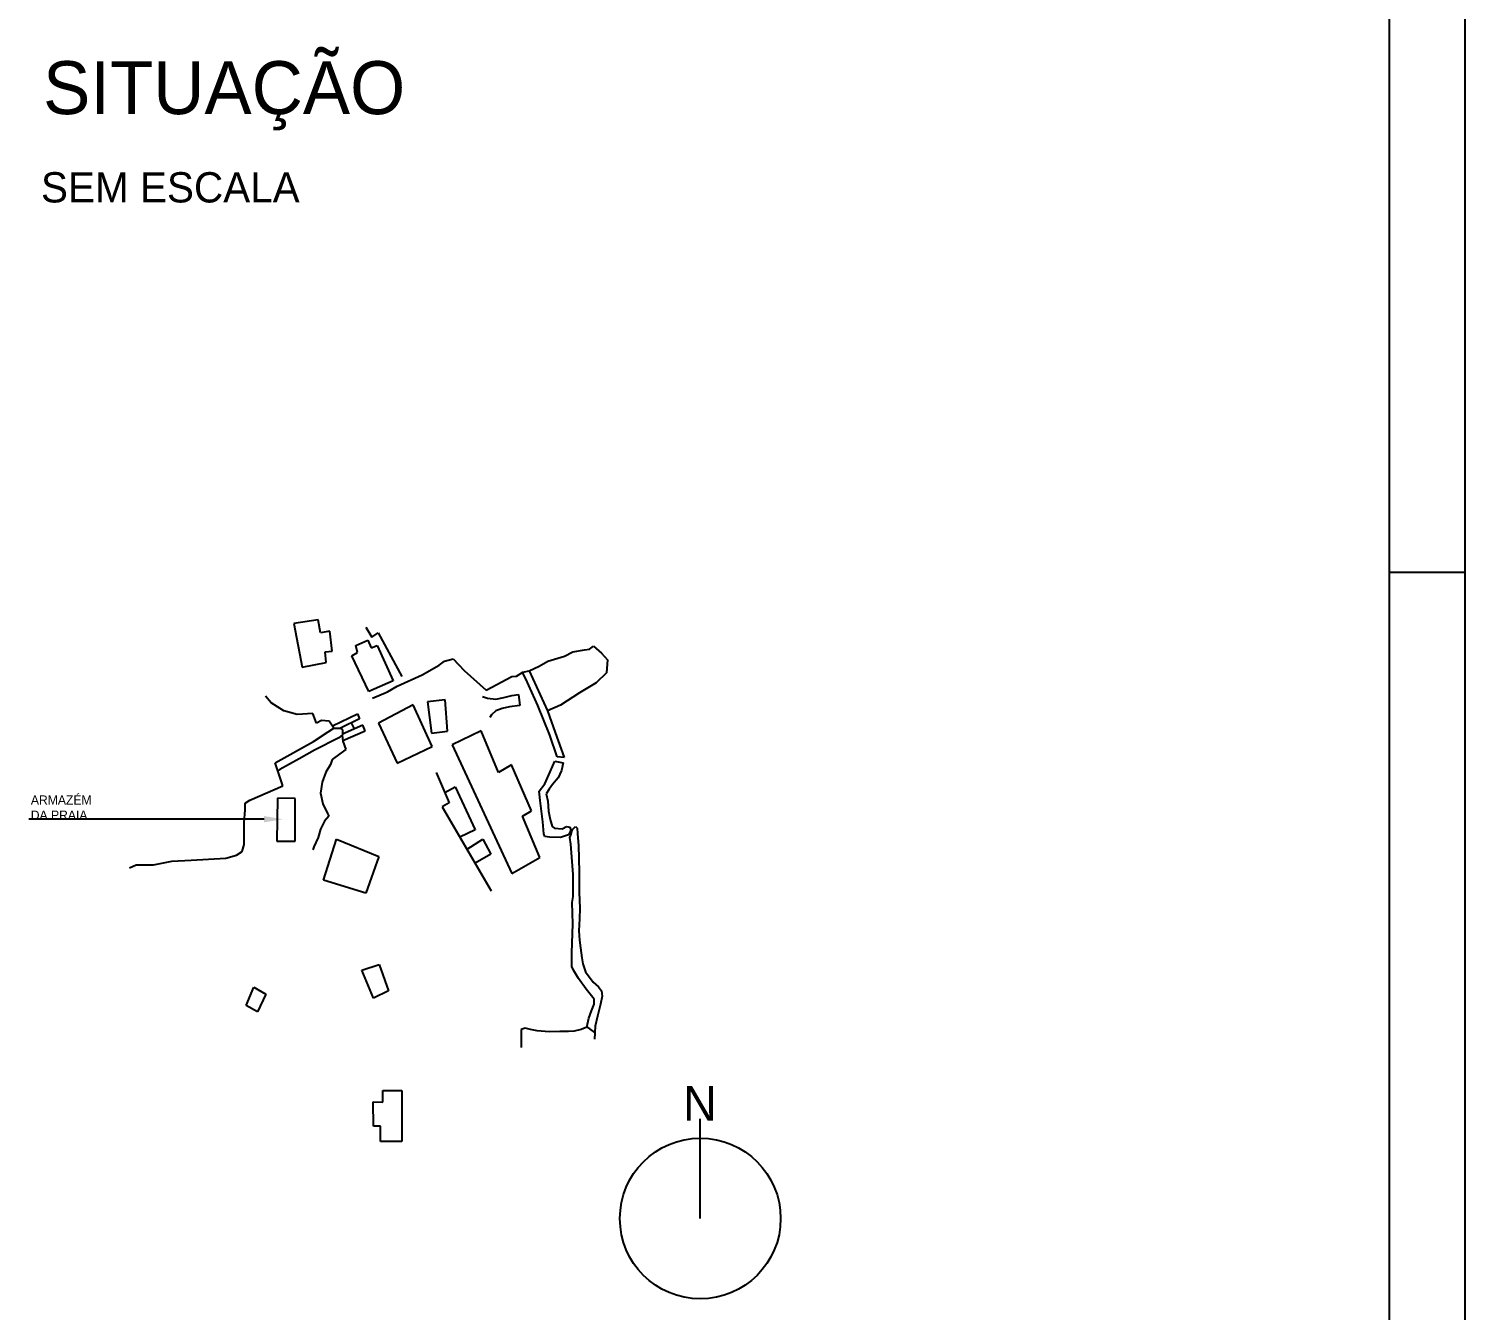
# Model space of a CAD drawing. Extents: x -1289 to 841, y -797 to 594.
# Drawn here: x 7.2 to 197, y -597.5 to -428.2 of the extents above; entities that cross this region are included whole.
import ezdxf

# ---------------------------------------------------------------- set-up
doc = ezdxf.new("R2010")
doc.units = 0
doc.header["$MEASUREMENT"] = 0
doc.layers.get('0').update_dxf_attribs({"linetype": 'CONTINUOUS'})
for name, color, linetype in [('CONTINENTE', 1, 'CONTINUOUS'), ('COTAS', 1, 'CONTINUOUS'), ('MARGEXT', 2, 'CONTINUOUS'), ('MARGINT', 6, 'CONTINUOUS')]:
    doc.layers.add(name, color=color, linetype=linetype)

msp = doc.modelspace()

# ---------------------------------------------------------------- linework, layer by layer
at = {"layer": 'CONTINENTE'}
for p, q in [((45.4365, -506.29628), (42.23542, -506.76424)), ((45.7488, -508.01212), (45.4365, -506.29628)), ((42.23542, -506.76424), (43.32847, -512.53571)), ((46.998, -507.77815), (45.7488, -508.01212)), ((47.3103, -510.4299), (46.998, -507.77815)), ((51.76057, -507.2322), (52.54132, -508.55807)), ((52.54132, -508.55807), (53.40015, -508.01212)), ((53.40015, -508.01212), (56.52314, -513.7836)), ((46.3734, -510.5079), (47.3103, -510.4299)), ((46.52955, -511.91177), (46.3734, -510.5079)), ((50.4333, -509.64998), (51.9948, -508.94804)), ((50.66752, -510.58589), (50.4333, -509.64998)), ((51.9948, -508.94804), (52.46325, -509.96195)), ((52.46325, -509.96195), (53.244, -509.64998)), ((53.244, -509.64998), (55.35202, -514.32955)), ((78.00028, -511.08681), (79.11203, -510.49186)), ((79.11203, -510.49186), (80.62084, -510.25387)), ((80.62084, -510.25387), (81.29583, -510.13488)), ((81.29583, -510.13488), (81.812, -509.77791)), ((81.812, -509.77791), (82.88405, -510.69017)), ((43.32847, -512.53571), (46.52955, -511.91177)), ((49.88677, -511.05385), (50.66752, -510.58589)), ((52.15094, -515.73342), (49.88677, -511.05385)), ((59.19985, -513.54596), (61.42336, -512.27672)), ((61.42336, -512.27672), (62.13805, -511.76109)), ((62.13805, -511.76109), (63.28951, -511.44378)), ((63.28951, -511.44378), (64.75861, -512.99067)), ((73.33499, -513.03033), (74.66502, -512.39571)), ((74.66502, -512.39571), (75.77677, -511.76109)), ((75.77677, -511.76109), (77.12676, -511.32479)), ((77.12676, -511.32479), (78.00028, -511.08681)), ((82.88405, -510.69017), (83.67816, -511.56278)), ((83.67816, -511.56278), (83.55904, -513.26831)), ((55.9043, -515.05318), (59.19985, -513.54596)), ((64.75861, -512.99067), (67.65711, -515.56881)), ((67.65711, -515.56881), (71.03208, -513.78394)), ((71.03208, -513.78394), (71.66736, -513.70461)), ((71.66736, -513.70461), (72.50118, -513.18899)), ((72.87586, -514.07256), (72.4446, -513.22398)), ((72.50118, -513.18899), (73.33499, -513.03033)), ((74.46407, -517.60263), (72.87586, -514.07256)), ((73.30845, -513.03538), (75.73707, -518.3056)), ((83.55904, -513.26831), (82.16935, -514.61688)), ((55.35202, -514.32955), (52.15094, -515.73342)), ((52.64845, -516.63973), (54.63373, -515.80679)), ((54.63373, -515.80679), (55.9043, -515.05318)), ((71.05182, -516.28276), (71.92534, -516.1241)), ((71.92534, -516.1241), (72.08417, -517.59166)), ((79.98555, -515.92578), (77.48411, -517.55199)), ((82.16935, -514.61688), (79.98555, -515.92578)), ((39.24831, -517.26755), (38.48378, -516.37654)), ((40.90478, -518.28585), (39.24831, -517.26755)), ((58.01622, -517.49427), (53.4098, -519.91205)), ((60.51462, -523.03176), (58.01622, -517.49427)), ((62.23227, -516.87033), (59.89002, -517.1043)), ((59.89002, -517.1043), (60.43654, -521.23793)), ((62.54457, -521.00395), (62.23227, -516.87033)), ((67.16069, -516.40175), (67.83569, -516.63973)), ((67.83569, -516.63973), (68.90773, -516.75872)), ((68.90773, -516.75872), (69.97978, -516.5604)), ((69.78125, -517.98829), (68.90773, -518.3056)), ((70.73418, -517.78998), (69.78125, -517.98829)), ((69.97978, -516.5604), (71.05182, -516.28276)), ((72.08417, -517.59166), (70.73418, -517.78998)), ((76.05229, -521.52933), (74.46407, -517.60263)), ((77.48411, -517.55199), (75.73707, -518.3056)), ((42.68868, -518.795), (40.90478, -518.28585)), ((44.72742, -518.66771), (42.68868, -518.795)), ((45.2371, -519.94058), (44.72742, -518.66771)), ((45.87421, -519.55872), (45.2371, -519.94058)), ((46.89358, -519.68601), (45.87421, -519.55872)), ((47.53068, -520.57701), (46.89358, -519.68601)), ((47.33511, -520.3035), (50.64743, -518.68689)), ((50.93073, -519.37207), (48.39588, -520.57701)), ((50.25066, -520.67001), (49.86505, -519.87865)), ((50.64743, -518.68689), (50.93073, -519.37207)), ((53.4098, -519.91205), (55.9082, -525.21557)), ((68.35186, -518.82123), (68.15333, -519.1782)), ((68.90773, -518.3056), (68.35186, -518.82123)), ((75.73707, -518.3056), (76.77202, -521.14609)), ((44.85484, -522.35904), (46.76615, -521.08616)), ((48.16779, -521.84989), (44.98226, -523.50462)), ((46.76615, -521.08616), (47.53068, -520.57701)), ((47.53068, -520.57701), (47.91294, -520.57701)), ((47.91294, -520.57701), (48.42263, -520.57701)), ((48.67747, -521.46803), (48.16779, -521.84989)), ((48.42263, -520.57701), (48.67747, -520.83159)), ((48.60623, -521.5214), (48.7253, -522.32983)), ((51.36315, -520.17641), (48.67747, -521.36803)), ((48.67747, -520.83159), (48.67747, -521.46803)), ((48.71084, -522.23168), (51.64645, -520.93607)), ((51.64645, -520.93607), (51.36315, -520.17641)), ((60.43654, -521.23793), (62.54457, -521.00395)), ((66.99484, -520.92596), (63.16917, -522.79779)), ((69.25902, -526.46345), (66.99484, -520.92596)), ((77.01026, -524.35885), (76.05229, -521.52933)), ((76.77202, -521.14609), (77.96319, -524.47784)), ((39.75799, -525.15935), (44.85484, -522.35904)), ((44.98226, -523.50462), (42.94352, -524.6502)), ((49.11567, -523.42173), (48.33492, -523.96768)), ((48.7253, -522.32983), (49.11567, -523.42173)), ((55.9082, -525.21557), (60.51462, -523.03176)), ((63.16917, -522.79779), (71.05474, -539.80024)), ((40.77736, -528.21424), (39.75799, -525.15935)), ((42.94352, -524.6502), (40.3951, -526.05036)), ((47.08572, -525.37155), (46.46112, -526.38546)), ((47.31995, -524.74761), (47.08572, -525.37155)), ((48.33492, -523.96768), (47.31995, -524.74761)), ((70.97667, -525.44954), (69.25902, -526.46345)), ((73.63122, -531.53299), (70.97667, -525.44954)), ((76.09371, -526.35628), (76.729, -524.96805)), ((76.729, -524.96805), (77.80105, -525.16637)), ((77.96319, -524.47784), (77.01026, -524.35885)), ((77.80105, -525.16637), (77.60252, -526.19763)), ((40.3951, -526.05036), (40.11473, -526.22842)), ((46.46112, -526.38546), (45.99267, -527.71134)), ((61.06114, -526.46345), (62.7788, -530.44109)), ((75.37902, -527.94283), (76.09371, -526.35628)), ((77.16576, -527.14955), (76.41136, -528.02215)), ((77.60252, -526.19763), (77.16576, -527.14955)), ((36.44505, -530.12355), (40.77736, -528.21424)), ((45.99267, -527.71134), (45.75845, -529.1932)), ((45.75845, -529.1932), (46.07074, -530.59707)), ((62.19422, -529.08736), (63.55954, -528.33528)), ((63.55954, -528.33528), (66.21409, -534.02876)), ((74.66432, -528.89476), (75.37902, -527.94283)), ((74.70402, -529.29139), (74.66432, -528.89476)), ((74.78343, -530.16399), (74.70402, -529.29139)), ((75.9746, -528.65677), (75.57754, -529.25173)), ((75.57754, -529.25173), (75.77607, -530.24332)), ((76.41136, -528.02215), (75.9746, -528.65677)), ((35.68052, -533.05115), (35.80794, -531.39642)), ((35.80794, -530.50541), (36.44505, -530.12355)), ((35.80794, -531.39642), (35.80794, -530.50541)), ((40.07835, -529.83685), (40.01154, -535.50928)), ((42.41651, -529.90359), (40.07835, -529.83685)), ((42.41651, -535.50928), (42.41651, -529.90359)), ((46.07074, -530.59707), (46.69535, -531.84496)), ((62.7788, -530.44109), (61.8419, -530.98704)), ((61.8419, -530.98704), (68.32212, -542.06203)), ((75.14078, -532.98012), (74.78343, -530.16399)), ((75.77607, -530.24332), (75.89519, -531.55222)), ((35.68052, -535.97875), (35.68052, -533.05115)), ((46.30497, -532.85887), (45.75845, -533.95077)), ((46.8515, -532.23492), (46.30497, -532.85887)), ((46.69535, -531.84496), (46.8515, -532.23492)), ((72.46009, -532.23492), (73.63122, -531.53299)), ((74.72427, -537.69443), (72.46009, -532.23492)), ((75.2599, -534.56666), (75.14078, -532.98012)), ((75.89519, -531.55222), (76.09371, -532.66281)), ((76.09371, -532.66281), (76.37165, -533.57507)), ((45.44615, -535.04267), (44.89962, -536.29055)), ((45.75845, -533.95077), (45.44615, -535.04267)), ((66.21409, -534.02876), (64.18717, -534.99521)), ((75.37902, -534.88397), (75.2599, -534.56666)), ((76.0143, -535.00297), (75.37902, -534.88397)), ((77.48341, -535.04263), (76.0143, -535.00297)), ((76.37165, -533.57507), (76.6893, -533.81305)), ((76.6893, -533.81305), (77.68193, -533.89238)), ((78.51575, -534.68565), (77.48341, -535.04263)), ((77.68193, -533.89238), (78.27751, -533.57507)), ((78.27751, -533.57507), (78.71427, -533.6544)), ((78.83339, -534.13036), (78.51575, -534.68565)), ((78.67941, -535.03092), (78.87793, -534.59462)), ((78.83862, -535.93568), (78.67941, -535.03092)), ((78.71427, -533.6544), (78.83339, -534.13036)), ((78.87793, -534.59462), (78.95735, -534.19798)), ((78.95735, -534.19798), (79.11617, -533.92034)), ((79.11617, -533.92034), (79.43381, -533.60303)), ((79.43381, -533.60303), (79.67204, -533.80134)), ((79.67204, -533.80134), (79.71175, -534.51529)), ((79.71175, -534.51529), (79.83087, -536.1415)), ((34.66115, -537.37891), (35.42568, -536.86976)), ((35.42568, -536.86976), (35.68052, -535.97875)), ((40.01154, -535.50928), (42.41651, -535.50928)), ((44.89962, -536.29055), (44.74347, -536.68052)), ((46.14882, -540.65815), (47.86647, -535.27665)), ((47.86647, -535.27665), (53.48787, -537.53844)), ((65.11771, -536.58554), (67.22907, -535.27665)), ((67.22907, -535.27665), (68.24404, -537.22647)), ((78.95773, -537.64122), (78.83862, -535.93568)), ((79.83087, -536.1415), (79.91028, -537.76771)), ((20.51741, -539.03364), (21.40936, -538.65178)), ((21.40936, -538.65178), (23.70294, -538.65178)), ((23.70294, -538.65178), (26.12394, -538.14263)), ((26.12394, -538.14263), (28.67236, -538.01534)), ((28.67236, -538.01534), (30.96594, -537.88806)), ((30.96594, -537.88806), (33.25952, -537.76077)), ((33.25952, -537.76077), (34.66115, -537.37891)), ((53.48787, -537.53844), (51.77022, -542.374)), ((68.24404, -537.22647), (66.19248, -538.42238)), ((71.05474, -539.80024), (74.72427, -537.69443)), ((79.15582, -539.92441), (78.95773, -537.64122)), ((79.91028, -537.76771), (79.94998, -539.67157)), ((51.77022, -542.374), (46.14882, -540.65815)), ((79.15582, -542.81987), (79.15582, -539.92441)), ((79.94998, -539.67157), (79.94998, -542.28937)), ((79.94998, -542.28937), (80.02939, -544.39155)), ((78.99699, -543.61314), (79.15582, -542.81987)), ((79.0764, -546.42926), (78.99699, -543.61314)), ((80.02939, -544.39155), (79.98969, -545.77978)), ((78.95735, -550.26504), (79.0764, -546.42926)), ((79.98969, -545.77978), (79.87057, -547.36633)), ((79.87057, -547.36633), (79.98969, -548.59136)), ((78.95735, -550.93932), (78.95735, -550.26504)), ((79.98969, -548.59136), (80.10881, -549.62261)), ((80.10881, -549.62261), (80.26763, -550.93151)), ((51.21054, -552.58326), (53.50763, -551.81837)), ((53.50763, -551.81837), (54.76556, -555.31502)), ((78.95735, -551.45495), (78.95735, -550.93932)), ((78.95735, -552.08957), (78.95735, -551.45495)), ((79.19559, -552.56553), (78.95735, -552.08957)), ((80.26763, -550.93151), (80.42645, -551.72479)), ((80.42645, -551.72479), (80.7838, -552.79571)), ((52.74193, -556.24382), (51.21054, -552.58326)), ((79.83087, -553.67611), (79.19559, -552.56553)), ((80.86322, -555.06435), (79.83087, -553.67611)), ((80.7838, -552.79571), (81.77644, -554.14427)), ((81.77644, -554.14427), (82.49113, -554.77889)), ((35.95129, -557.22725), (36.93576, -554.8233)), ((36.93576, -554.8233), (38.52185, -555.7521)), ((38.52185, -555.7521), (37.42799, -558.04678)), ((54.76556, -555.31502), (52.74193, -556.24382)), ((81.89555, -556.41291), (80.86322, -555.06435)), ((82.49113, -554.77889), (82.88819, -555.29452)), ((82.9676, -556.00847), (82.76907, -557.03972)), ((82.88819, -555.29452), (82.9676, -556.00847)), ((37.42799, -558.04678), (35.95129, -557.22725)), ((81.22056, -558.91172), (81.57791, -557.92013)), ((81.57791, -557.92013), (81.89555, -557.04753)), ((81.89555, -557.04753), (81.89555, -556.41291)), ((82.76907, -557.03972), (82.37202, -558.63408)), ((80.94263, -560.10163), (81.22056, -558.91172)), ((82.37202, -558.63408), (82.05438, -559.98264)), ((72.80301, -560.22063), (72.28683, -560.41894)), ((72.28683, -560.41894), (72.28683, -561.4502)), ((72.28683, -561.4502), (72.28683, -562.79877)), ((73.5177, -560.41894), (72.80301, -560.22063)), ((74.39122, -560.5776), (73.5177, -560.41894)), ((75.97944, -560.69659), (74.39122, -560.5776)), ((77.36913, -560.65693), (75.97944, -560.69659)), ((78.52059, -560.65693), (77.36913, -560.65693)), ((79.275, -560.61726), (78.52059, -560.65693)), ((80.18822, -560.41894), (79.275, -560.61726)), ((80.94263, -560.10163), (80.18822, -560.41894)), ((81.33968, -560.29995), (80.94263, -560.10163)), ((82.01718, -560.78158), (81.33968, -560.29995)), ((82.05438, -559.98264), (81.97497, -561.68818)), ((53.97813, -570.02241), (53.97813, -568.46703)), ((53.97813, -568.46703), (56.48946, -568.46703)), ((56.48946, -568.46703), (56.48946, -575.1903)), ((52.7727, -573.18336), (52.72247, -569.97224)), ((52.72247, -569.97224), (53.97813, -570.02241)), ((95.93609, -585.37644), (95.93609, -572.1883)), ((53.67677, -573.18336), (52.7727, -573.18336)), ((53.67677, -575.1903), (53.67677, -573.18336)), ((56.48946, -575.1903), (53.67677, -575.1903))]:
    msp.add_line(p, q, dxfattribs=at)
msp.add_circle((95.93609, -585.37644), 10.61536, dxfattribs=at)
at = {"layer": 'COTAS'}
msp.add_lwpolyline([(38.30462, -532.62176), (7.21475, -532.62176)], dxfattribs=at)
msp.add_solid([(38.30462, -532.2051), (40.80462, -532.62176), (38.30462, -533.03843)], dxfattribs=at)
at = {"layer": 'MARGEXT'}
for p, q in [((197, -797), (197, -203)), ((187, -500), (197, -500))]:
    msp.add_line(p, q, dxfattribs=at)
at = {"layer": 'MARGINT'}
msp.add_line((187, -787), (187, -213), dxfattribs=at)

# ---------------------------------------------------------------- texts
for s, height, p in [('SITUAÇÃO', 7, (9.10577, -439.4739)), ('SEM ESCALA', 4, (8.82891, -451.14056)), ('ARMAZÉM ', 1.2, (7.49883, -530.67967)), ('DA PRAIA', 1.2, (7.48239, -532.67967)), ('N', 4.6, (93.66813, -572.45506))]:
    msp.add_text(s, height=height).set_placement(p)

doc.saveas('drawing.dxf')
